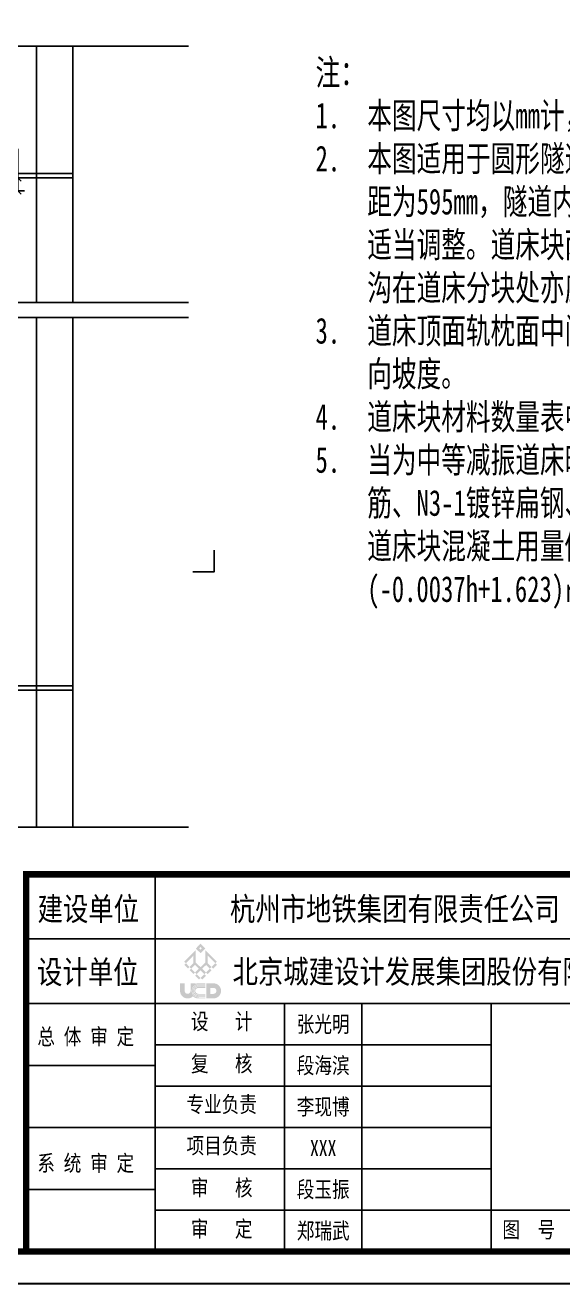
# Model space of a CAD drawing. Header units: millimetres. Extents: x 751 to 23969, y -17237 to -4028.
# Drawn here: x 10353 to 12849, y -17237 to -11384 of the extents above; entities that cross this region are included whole.
import ezdxf
from ezdxf.enums import TextEntityAlignment as Align

# ---------------------------------------------------------------- set-up
doc = ezdxf.new("R2010")
doc.units = ezdxf.units.MM
doc.layers.get('Defpoints').update_dxf_attribs({"color": 250})
for name, color, linetype in [('GesoftDrawFrameFrameBlockLayer', 7, 'Continuous'), ('GesoftDrawFrameInLineLayer', 85, 'Continuous'), ('GesoftDrawFrameOutLineLayer', 180, 'Continuous'), ('GesoftDrawFrameTitleLayer', 7, 'Continuous'), ('标注', 3, 'Continuous'), ('粗实线', 4, 'Continuous')]:
    doc.layers.add(name, color=color, linetype=linetype)
doc.styles.add('宋体', font='SimSun.ttf', dxfattribs={"width": 0.7})
doc.styles.add('宋体样式', font='SimSun.ttf', dxfattribs={"width": 0.8})
doc.styles.add('宋体样式宽度0.65', font='SimSun.ttf', dxfattribs={"width": 0.65})
doc.styles.add('宋体样式宽度0.7', font='SimSun.ttf', dxfattribs={"width": 0.7})
doc.styles.add('条形码', font='BC_C39.FBC', dxfattribs={"height": 11})
doc.dimstyles.new('1比30', dxfattribs={"dimscale": 30, "dimtxt": 2.5, "dimasz": 1, "dimexe": 1, "dimexo": 1, "dimtad": 3, "dimdec": 0, "dimzin": 0, "dimdsep": 46, "dimtxsty": '宋体', "dimblk": 'OBLIQUE', "dimcen": 0.09, "dimadec": 0, "dimazin": 0, "dimtfac": 1, "dimtdec": 0, "dimtofl": 0, "dimtmove": 0, "dimatfit": 3, "dimfxl": 0, "dimtolj": 1, "dimtzin": 0, "dimarcsym": 0})

# ---------------------------------------------------------------- blocks, each defined once
blk = doc.blocks.new('_Oblique')
at = {"color": 0, "linetype": 'ByBlock', "lineweight": -2}
blk.add_line((-0.5, -0.5), (0.5, 0.5), dxfattribs=at)
blk = doc.blocks.new('*D43')
at = {"layer": 'Defpoints', "color": 0, "transparency": 16777216}
for p in [(10318.6, -12094), (10573.8, -12094), (10066.7, -12154)]:
    blk.add_point(p, dxfattribs=at)
at = {"layer": '标注', "color": 0, "lineweight": -2, "transparency": 16777216}
for p, q in [((10318.6, -12094), (10318.6, -11958.7)), ((10543.8, -12094), (10288.6, -12094)), ((10318.6, -12154), (10318.6, -12094)), ((10096.7, -12154), (10348.6, -12154))]:
    blk.add_line(p, q, dxfattribs=at)
at = {"layer": '标注', "color": 0, "lineweight": -2, "transparency": 16777216, "xscale": 30, "yscale": 30, "zscale": 30}
for p, rotation in [((10318.6, -12094), 90), ((10318.6, -12154), 270)]:
    blk.add_blockref('_Oblique', p, dxfattribs=dict(at, rotation=rotation))
at = {"layer": '标注', "color": 0, "transparency": 16777216, "insert": (10262.4, -12011.4), "char_height": 75, "attachment_point": 5, "rotation": 90, "style": '宋体'}
blk.add_mtext('\\A1;60', dxfattribs=at)
blk = doc.blocks.new('0.25_a528e8101059b214a0224c9661d1e9c2')
at = {"layer": 'GesoftDrawFrameInLineLayer', "color": 0, "const_width": 1}
blk.add_lwpolyline([(0, 0), (0, 287), (-495, 287), (-495, 0), (0, 0)], dxfattribs=at)
at = {"layer": 'GesoftDrawFrameOutLineLayer', "color": 0, "const_width": 0.35}
blk.add_lwpolyline([(5, -5), (5, 292), (-520, 292), (-520, -5), (5, -5)], dxfattribs=at)
blk = doc.blocks.new('GESOFT00000000NEW_049a35bf7f0736cc4250df00ece10f93_a528e8101059b214a0224c9661d1e9c2_2e1cf7a908f61d0b50dc33cccab90907')
at = {"layer": 'GesoftDrawFrameTitleLayer'}
h = blk.add_hatch(color=7, dxfattribs=at)
h.paths.add_polyline_path([(-172.25, 46.91), (-172.98, 46.18), (-173.72, 46.91), (-172.99, 47.65)])
h.paths.add_polyline_path([(-172.99, 47.13), (-173.2, 46.92), (-172.99, 46.72), (-172.78, 46.93)], flags=16)
h.paths.add_polyline_path([(-173.73, 46.66), (-173.73, 44.75), (-172.99, 44.02), (-172.26, 44.75), (-172.26, 46.68), (-170.47, 44.89), (-170.72, 44.64), (-170.46, 44.38), (-171.04, 43.8), (-171.29, 44.05), (-171.56, 43.78), (-171.31, 43.53), (-171.88, 42.95), (-172.14, 43.2), (-172.41, 42.94), (-172.15, 42.69), (-172.73, 42.11), (-172.99, 42.36), (-173.24, 42.11), (-173.82, 42.69), (-173.57, 42.94), (-173.84, 43.21), (-174.09, 42.96), (-174.67, 43.54), (-174.42, 43.79), (-174.69, 44.06), (-174.94, 43.81), (-175.51, 44.38), (-175.26, 44.64), (-175.51, 44.88)])
h.paths.add_polyline_path([(-171.87, 45.79), (-171.87, 44.63), (-171.29, 44.05), (-170.72, 44.64)], flags=16)
h.paths.add_polyline_path([(-172.14, 44.36), (-172.72, 43.79), (-172.14, 43.2), (-171.56, 43.78)], flags=16)
h.paths.add_polyline_path([(-172.99, 43.53), (-173.57, 42.94), (-172.99, 42.36), (-172.41, 42.94)], flags=16)
h.paths.add_polyline_path([(-173.84, 44.37), (-174.42, 43.79), (-173.84, 43.21), (-173.25, 43.79)], flags=16)
h.paths.add_polyline_path([(-174.12, 44.63), (-174.12, 45.79), (-175.26, 44.64), (-174.69, 44.06)], flags=16)
edge = h.paths.add_edge_path()
edge.add_spline(control_points=[(-173.82, 41.43), (-173.82, 41.43), (-173.82, 41.52), (-173.82, 41.52), (-173.82, 41.52), (-174.53, 41.52), (-174.53, 41.52), (-174.53, 41.52), (-174.53, 40.35), (-174.53, 40.35), (-174.53, 40.09), (-174.74, 39.89), (-174.99, 39.89), (-175.24, 39.89), (-175.45, 40.09), (-175.45, 40.35), (-175.45, 40.35), (-175.45, 41.52), (-175.45, 41.52), (-175.45, 41.52), (-176.16, 41.52), (-176.16, 41.52), (-176.16, 41.52), (-176.16, 40.35), (-176.16, 40.35), (-176.16, 39.7), (-175.64, 39.18), (-174.99, 39.18), (-174.67, 39.18), (-174.38, 39.3), (-174.17, 39.51), (-173.96, 39.3), (-173.68, 39.18), (-173.36, 39.18), (-173.36, 39.18), (-172.27, 39.18), (-172.27, 39.18), (-172.27, 39.18), (-172.27, 39.32), (-172.27, 39.32), (-172.43, 39.32), (-173.37, 39.32), (-173.37, 39.33), (-173.93, 39.34), (-174.38, 39.8), (-174.38, 40.35), (-174.38, 40.91), (-173.93, 41.36), (-173.37, 41.38), (-173.37, 41.38), (-172.43, 41.38), (-172.27, 41.38), (-172.27, 41.38), (-172.27, 41.52), (-172.27, 41.52), (-172.27, 41.52), (-173.36, 41.52), (-173.36, 41.52), (-173.52, 41.52), (-173.68, 41.49), (-173.82, 41.43)], knot_values=[0, 0, 0, 0, 1, 1, 1, 2, 2, 2, 3, 3, 3, 4, 4, 4, 5, 5, 5, 6, 6, 6, 7, 7, 7, 8, 8, 8, 9, 9, 9, 10, 10, 10, 11, 11, 11, 12, 12, 12, 13, 13, 13, 14, 14, 14, 15, 15, 15, 16, 16, 16, 17, 17, 17, 18, 18, 18, 19, 19, 19, 20, 20, 20, 20], degree=3, periodic=0)
edge = h.paths.add_edge_path(flags=17)
edge.add_spline(control_points=[(-174.32, 40.35), (-174.32, 39.83), (-173.9, 39.39), (-173.37, 39.38), (-173.36, 39.38), (-172.43, 39.38), (-172.27, 39.38), (-172.27, 39.38), (-172.27, 39.5), (-172.27, 39.5), (-172.43, 39.5), (-173.37, 39.5), (-173.37, 39.51), (-173.84, 39.52), (-174.2, 39.89), (-174.2, 40.35), (-174.2, 40.81), (-173.84, 41.18), (-173.37, 41.2), (-173.37, 41.2), (-172.43, 41.2), (-172.27, 41.2), (-172.27, 41.2), (-172.27, 41.32), (-172.27, 41.32), (-172.43, 41.32), (-173.36, 41.32), (-173.37, 41.32), (-173.89, 41.31), (-174.32, 40.87), (-174.32, 40.35)], knot_values=[0, 0, 0, 0, 1, 1, 1, 2, 2, 2, 3, 3, 3, 4, 4, 4, 5, 5, 5, 6, 6, 6, 7, 7, 7, 8, 8, 8, 9, 9, 9, 10, 10, 10, 10], degree=3, periodic=0)
edge = h.paths.add_edge_path(flags=16)
edge.add_spline(control_points=[(-174.14, 40.35), (-174.14, 39.92), (-173.8, 39.57), (-173.37, 39.56), (-173.36, 39.56), (-172.43, 39.56), (-172.27, 39.56), (-172.27, 39.56), (-172.27, 39.68), (-172.27, 39.68), (-172.43, 39.68), (-173.36, 39.68), (-173.37, 39.68), (-173.73, 39.69), (-174.02, 39.98), (-174.02, 40.35), (-174.02, 40.71), (-173.74, 41.01), (-173.38, 41.02), (-173.37, 41.02), (-172.43, 41.02), (-172.27, 41.02), (-172.27, 41.02), (-172.27, 41.14), (-172.27, 41.14), (-172.43, 41.14), (-173.36, 41.14), (-173.37, 41.14), (-173.8, 41.13), (-174.14, 40.78), (-174.14, 40.35)], knot_values=[0, 0, 0, 0, 1, 1, 1, 2, 2, 2, 3, 3, 3, 4, 4, 4, 5, 5, 5, 6, 6, 6, 7, 7, 7, 8, 8, 8, 9, 9, 9, 10, 10, 10, 10], degree=3, periodic=0)
edge = h.paths.add_edge_path(flags=16)
edge.add_spline(control_points=[(-173.96, 40.35), (-173.96, 40.02), (-173.7, 39.75), (-173.37, 39.74), (-173.35, 39.74), (-172.43, 39.74), (-172.27, 39.74), (-172.27, 39.74), (-172.27, 39.89), (-172.27, 39.89), (-172.27, 39.89), (-173.31, 39.89), (-173.31, 39.89), (-173.56, 39.89), (-173.81, 40.1), (-173.81, 40.35), (-173.81, 40.6), (-173.56, 40.81), (-173.31, 40.81), (-173.31, 40.81), (-172.27, 40.81), (-172.27, 40.81), (-172.27, 40.81), (-172.27, 40.96), (-172.27, 40.96), (-172.43, 40.96), (-173.36, 40.96), (-173.37, 40.96), (-173.7, 40.95), (-173.96, 40.68), (-173.96, 40.35)], knot_values=[0, 0, 0, 0, 1, 1, 1, 2, 2, 2, 3, 3, 3, 4, 4, 4, 5, 5, 5, 6, 6, 6, 7, 7, 7, 8, 8, 8, 9, 9, 9, 10, 10, 10, 10], degree=3, periodic=0)
edge = h.paths.add_edge_path()
edge.add_spline(control_points=[(-170.98, 41.52), (-170.98, 41.52), (-171.45, 41.52), (-171.45, 41.52), (-171.45, 41.52), (-172.08, 41.52), (-172.08, 41.52), (-172.08, 41.52), (-172.08, 39.21), (-172.08, 39.21), (-172.08, 39.21), (-172.08, 39.21), (-172.08, 39.21), (-172.08, 39.21), (-172.07, 39.18), (-172.07, 39.18), (-172.07, 39.18), (-170.98, 39.18), (-170.98, 39.18), (-170.33, 39.18), (-169.81, 39.7), (-169.81, 40.35), (-169.81, 41), (-170.33, 41.52), (-170.98, 41.52)], knot_values=[0, 0, 0, 0, 1, 1, 1, 2, 2, 2, 3, 3, 3, 4, 4, 4, 5, 5, 5, 6, 6, 6, 7, 7, 7, 8, 8, 8, 8], degree=3, periodic=0)
edge = h.paths.add_edge_path(flags=16)
edge.add_spline(control_points=[(-170.98, 39.89), (-170.98, 39.89), (-171.45, 39.89), (-171.45, 39.89), (-171.45, 39.89), (-171.45, 40.81), (-171.45, 40.81), (-171.45, 40.81), (-170.98, 40.81), (-170.98, 40.81), (-170.73, 40.81), (-170.52, 40.6), (-170.52, 40.35), (-170.52, 40.1), (-170.73, 39.89), (-170.98, 39.89)], knot_values=[0, 0, 0, 0, 1, 1, 1, 2, 2, 2, 3, 3, 3, 4, 4, 4, 5, 5, 5, 5], degree=3, periodic=0)
at = {"layer": 'GesoftDrawFrameTitleLayer', "color": 7}
for p, q in [((-180, 0), (-180, 58.4)), ((-200, 48.4), (-200, 0)), ((-180, 48.4), (-200, 48.4)), ((0, 48.4), (-180, 48.4)), ((-180, 38.4), (-200, 38.4)), ((0, 38.4), (-180, 38.4)), ((-160, 0), (-160, 38.4)), ((-148, 0), (-148, 38.4)), ((-128, 0), (-128, 38.4)), ((-128, 32), (-180, 32)), ((-180, 28.8), (-200, 28.8)), ((-128, 25.6), (-180, 25.6)), ((-180, 19.2), (-200, 19.2)), ((-128, 19.2), (-180, 19.2)), ((-128, 12.8), (-180, 12.8)), ((-180, 9.6), (-200, 9.6)), ((-128, 6.4), (-180, 6.4)), ((-128, 6.4), (-40, 6.4)), ((-180, 0), (-200, 0))]:
    blk.add_line(p, q, dxfattribs=at)
at = {"layer": 'GesoftDrawFrameTitleLayer', "color": 7, "const_width": 1}
blk.add_lwpolyline([(0, 0), (0, 58.4), (-200, 58.4), (-200, 0)], close=True, dxfattribs=at)
at = {"layer": 'GesoftDrawFrameTitleLayer', "color": 7}
blk.add_point((-180, 48.4), dxfattribs=at)
at = {"layer": 'GesoftDrawFrameFrameBlockLayer'}
blk.add_blockref('0.25_a528e8101059b214a0224c9661d1e9c2', (0, 0), dxfattribs=at)
at = {"layer": 'GesoftDrawFrameTitleLayer', "color": 7, "style": '宋体样式宽度0.7', "width": 0.8}
for s, height, p in [('建设单位', 3.6, (-198.22, 51.24)), (' 杭州市地铁集团有限责任公司', 3.6, (-170.4, 51.24)), ('设计单位', 3.6, (-198.3, 41.47)), ('北京城建设计发展集团股份有限公司', 3.6, (-168.03, 41.54)), ('总 体 审 定', 2.5, (-198.26, 32.01)), ('系 统 审 定', 2.5, (-198.26, 12.42)), ('图  号', 2.5, (-126.26, 2.12))]:
    blk.add_text(s, height=height, dxfattribs=at).set_placement(p)
at = {"layer": 'GesoftDrawFrameTitleLayer', "color": 7, "style": '宋体样式宽度0.65', "width": 0.8}
for s, p in [('设   计', (-169.71, 35.65)), ('复   核', (-169.71, 29.13)), ('专业负责', (-169.71, 22.83)), ('项目负责', (-169.71, 16.43)), ('审   核', (-169.71, 9.92)), ('审   定', (-169.71, 3.54))]:
    blk.add_text(s, height=2.5, dxfattribs=at).set_placement(p, align=Align.MIDDLE)
at = {"layer": 'GesoftDrawFrameTitleLayer', "color": 7, "style": '条形码', "width": 2}
blk.add_attdef('BARCODE', (-2.8, 60.5), '', height=6, rotation=90, dxfattribs=at)
at = {"layer": 'GesoftDrawFrameTitleLayer', "style": '宋体样式'}
for tag, height, width, p in [('GCMC0', 3.6, 0.8, (-40, 43.4)), ('SHEJI', 2.5, 0.8, (-154, 35.2)), ('SHEJI2', 2.5, 0.8, (-137.76, 35.27)), ('SJJD', 2.5, 0.8, (-14, 34.4)), ('JIAOHE', 2.5, 0.8, (-154, 28.8)), ('JIAOHE2', 2.5, 0.8, (-137.61, 28.83)), ('VERSION0', 2.5, 0.8, (-14, 26.4)), ('ZTSD', 2.5, 0.8, (-190, 24)), ('ZYFZR1', 2.5, 0.8, (-154, 22.4)), ('ZYFZR2', 2.5, 0.8, (-137.76, 22.24)), ('CEMING', 4, 0.7, (-84, 22.59)), ('BILI', 2.5, 0.8, (-14, 18.4)), ('XMFZR1', 2.5, 0.8, (-154, 16)), ('XMFZR2', 2.5, 0.8, (-137.98, 16.22)), ('DOCNAME0', 3.5, 0.9, (-84, 13.27)), ('SENHE', 2.5, 0.8, (-154, 9.6)), ('SENHE2', 2.5, 0.8, (-137.41, 9.52)), ('DOCNAME2', 3.5, 0.9, (-84, 9.42)), ('RIQI', 2.5, 0.8, (-14, 10.4)), ('XTSD', 2.5, 0.8, (-190, 4.8)), ('SENDING', 2.5, 0.8, (-154, 3.2)), ('SENDING2', 2.5, 0.8, (-137.41, 3.81)), ('TUHAO', 2.5, 0.8, (-91.5, 3.2)), ('PROJECTNO', 2.5, 0.8, (-47.5, 3.2)), ('PAGENUMBER', 2.5, 0.8, (-31.78, 3.83)), ('PAGECOUNT', 2.5, 0.8, (-10.8, 3.83))]:
    blk.add_attdef(tag, text='', height=height, dxfattribs=dict(at, width=width)).set_placement(p, align=Align.MIDDLE_CENTER)
blk.add_attdef('PIANMING', text='', height=4, dxfattribs=at).set_placement((-84, 31.09), align=Align.MIDDLE_CENTER)

msp = doc.modelspace()

# ---------------------------------------------------------------- linework, layer by layer
for p, q in [((10405.19, -12672.28), (10405.19, -11482.35)), ((10573.78, -12672.28), (10573.78, -11482.35)), ((7333.89, -12073.99), (10573.78, -12073.99)), ((7333.89, -12093.99), (10573.78, -12093.99)), ((10405.19, -12741.95), (10405.19, -15110.38)), ((10573.78, -12741.95), (10573.78, -15110.38)), ((7333.89, -14453.99), (10573.78, -14453.99)), ((7333.89, -14473.99), (10573.78, -14473.99))]:
    msp.add_line(p, q)
for points in [[(11110.73, -11482.35), (8924.73, -11482.35), (8903.97, -11559.83), (8865.03, -11414.52), (8846.73, -11482.83), (6761.82, -11482.83)], [(11110.73, -12672.28), (8924.73, -12672.28), (8903.97, -12749.77), (8865.03, -12604.46), (8846.73, -12672.76), (6761.82, -12672.76)], [(11110.73, -12741.95), (8924.73, -12741.95), (8903.97, -12819.43), (8865.03, -12674.13), (8846.73, -12742.43), (6761.82, -12742.43)], [(11110.73, -15110.38), (8924.73, -15110.38), (8903.97, -15187.86), (8865.03, -15042.55), (8846.73, -15110.86), (6761.82, -15110.86)]]:
    msp.add_lwpolyline(points)
at = {"layer": '粗实线'}
msp.add_lwpolyline([(11230.72, -13823.77), (11230.72, -13923.77), (11130.72, -13923.77)], dxfattribs=at)

# ---------------------------------------------------------------- block references
ref = msp.add_blockref('GESOFT00000000NEW_049a35bf7f0736cc4250df00ece10f93_a528e8101059b214a0224c9661d1e9c2_2e1cf7a908f61d0b50dc33cccab90907', (16356.66, -17082.03), dxfattribs=dict(xscale=30, yscale=30, zscale=30))
ref.add_attrib('SENDING', '郑瑞武', dxfattribs={"layer": 'GesoftDrawFrameTitleLayer', "height": 75, "style": '宋体样式', "width": 0.8}).set_placement((11736.67, -16986.03), align=Align.MIDDLE_CENTER)
ref.add_attrib('SENHE', '段玉振', dxfattribs={"layer": 'GesoftDrawFrameTitleLayer', "height": 75, "style": '宋体样式', "width": 0.8}).set_placement((11736.67, -16794.03), align=Align.MIDDLE_CENTER)
ref.add_attrib('ZYFZR1', '李现博', dxfattribs={"layer": 'GesoftDrawFrameTitleLayer', "height": 75, "style": '宋体样式', "width": 0.8}).set_placement((11736.67, -16410.03), align=Align.MIDDLE_CENTER)
ref.add_attrib('JIAOHE', '段海滨', dxfattribs={"layer": 'GesoftDrawFrameTitleLayer', "height": 75, "style": '宋体样式', "width": 0.8}).set_placement((11736.67, -16218.03), align=Align.MIDDLE_CENTER)
ref.add_attrib('SHEJI', '张光明', dxfattribs={"layer": 'GesoftDrawFrameTitleLayer', "height": 75, "style": '宋体样式', "width": 0.8}).set_placement((11736.67, -16026.03), align=Align.MIDDLE_CENTER)
ref.add_attrib('XMFZR1', 'XXX', dxfattribs={"layer": 'GesoftDrawFrameTitleLayer', "height": 75, "style": '宋体样式', "width": 0.8}).set_placement((11736.67, -16602.03), align=Align.MIDDLE_CENTER)

# ---------------------------------------------------------------- texts
at = {"insert": (11701.22, -11543.72), "char_height": 120, "attachment_point": 1, "style": '宋体'}
msp.add_mtext_dynamic_manual_height_columns('\\A1;注：\\P\\pi-240,l240,t240,360;1.^I本图尺寸均以mm计，比例1:30。\\P2.^I本图适用于圆形隧道铺DTVI2-1型扣件、长枕式整体道床直线地段。轨枕布置间距为595mm，隧道内道床分段长度一般为11.9m。分段长度可结合隧道变形缝位置适当调整。道床块两端设厚20mm的沥青木板伸缩缝，并以PTN封顶30mm。两侧水沟在道床分块处亦应分开。\\P3.^I道床顶面轨枕面中间平直部分为平坡，自轨枕面变化处起向两侧水沟设2.5%的横向坡度{\\A0;。\\P}4.^I道床块材料数量表中数量为构造数量，不包含正常施工的损耗、钢筋搭接等数量。\\P{\\A0;5.^I当为中等减振道床时，扣件安装高度调整为hmm(一般减振地段为46mm)，N2-2钢筋、N3-1镀锌扁钢、N3-2镀锌扁钢两侧竖肢及N2-3钢筋各减少(h-46)mm，11.9m道床块混凝土用量修改为[11.9*(-0.0037h+1.623)]m³，沥青木板用量修改为(-0.0037h+1.623)㎡，其余均不变。}', width=4282.6827, gutter_width=600, heights=[0], dxfattribs=at)

# ---------------------------------------------------------------- dimensions: what is measured, and where the dimension line sits
at = {"layer": '标注'}
dim = msp.add_linear_dim(base=(10318.6, -12093.99), p1=(10066.74, -12153.99), p2=(10573.78, -12093.99), angle=90, dimstyle='1比30', dxfattribs=at)
dim.commit()
dim.dimension.update_dxf_attribs({"geometry": '*D43', "text_midpoint": (10318.6, -12011.37), "dimtype": 160})

doc.saveas('drawing.dxf')
